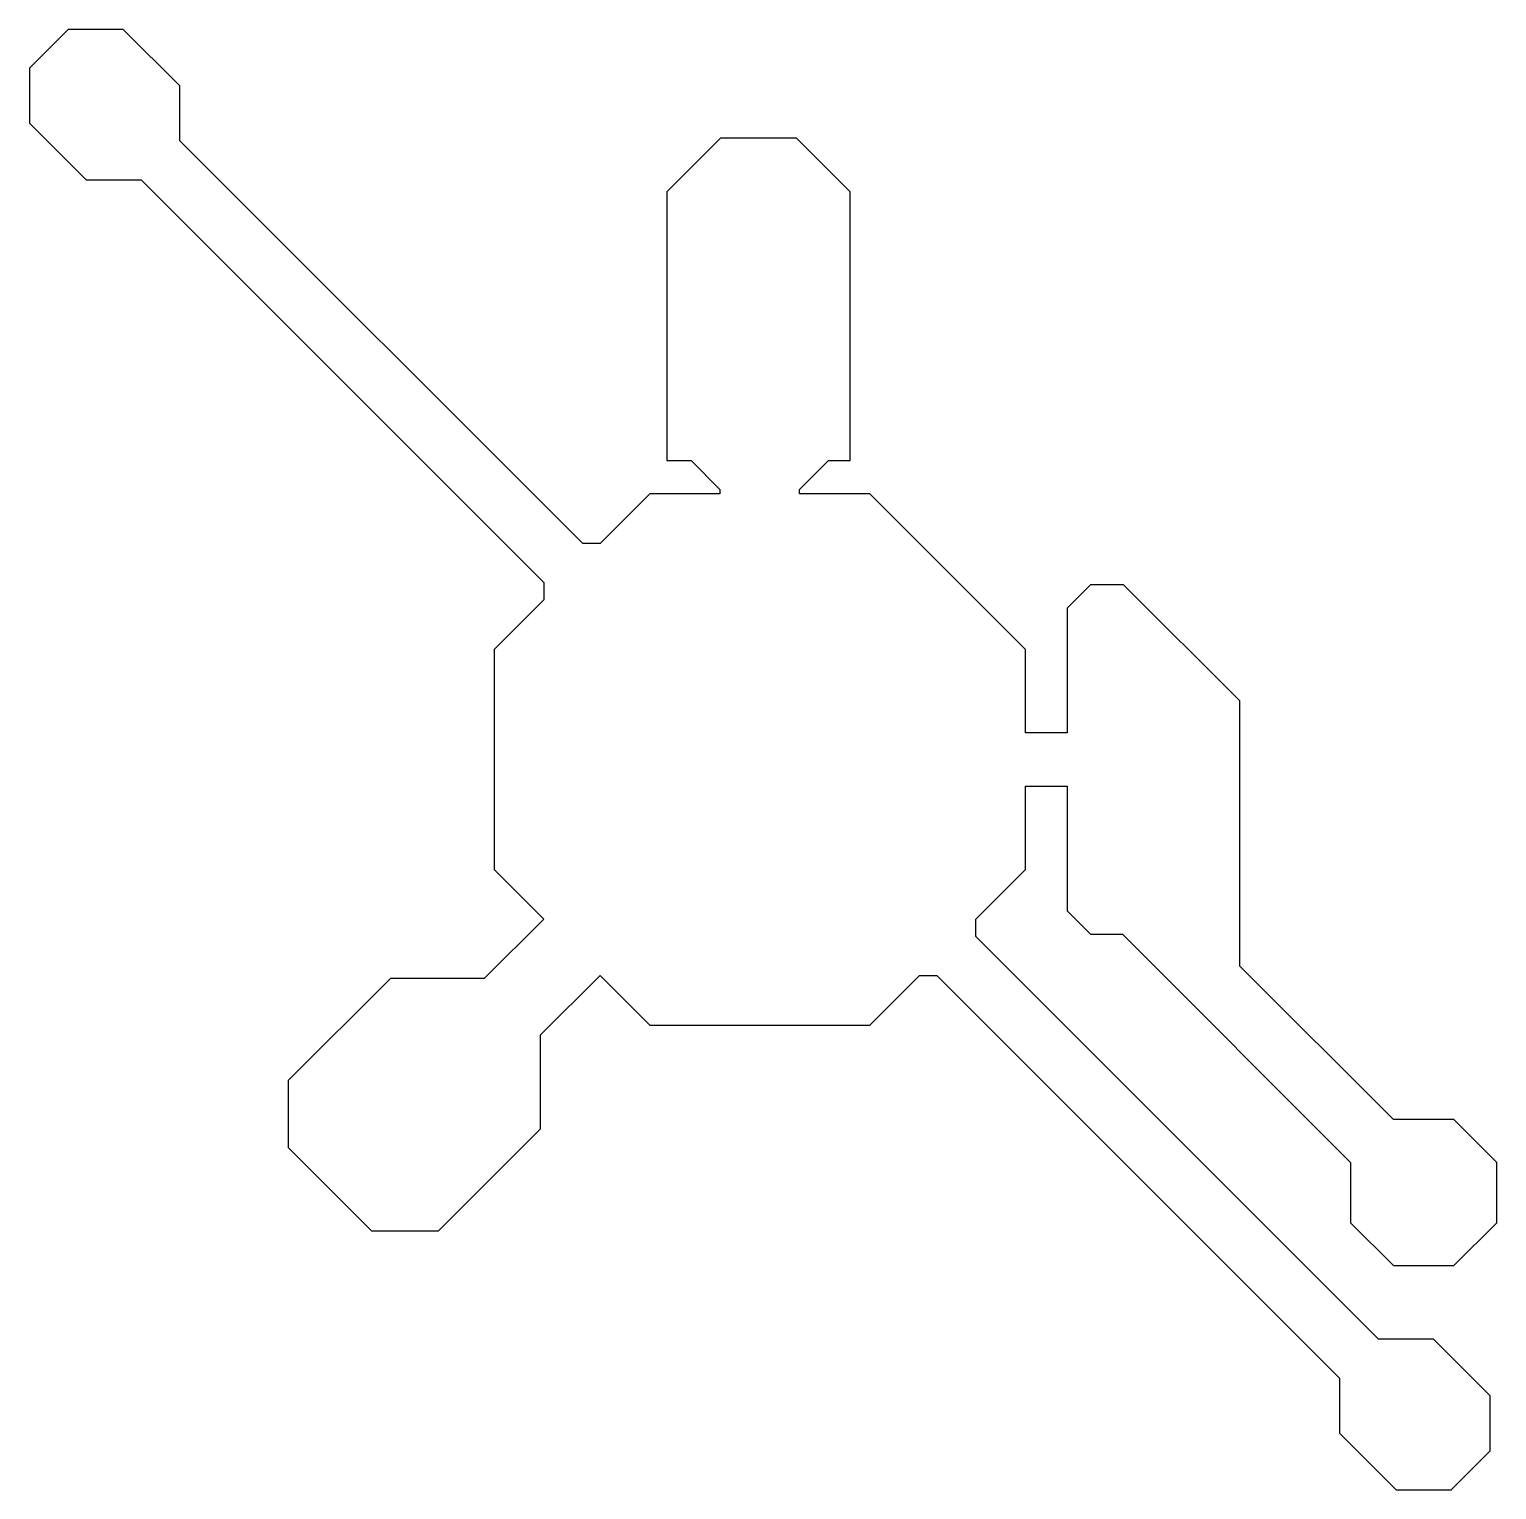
# Model space of a CAD drawing. Extents: x 132.5 to 187.7, y -127.5 to -72.5.
import ezdxf

# ---------------------------------------------------------------- set-up
doc = ezdxf.new("R2010")
doc.units = 0
doc.layers.add('FLEX', color=11, linetype='CONTINUOUS')

msp = doc.modelspace()

# ---------------------------------------------------------------- linework, layer by layer
at = {"layer": 'FLEX'}
for p, q in [((133.965, -72.5), (132.5, -73.964)), ((136.035, -72.5), (133.965, -72.5)), ((138.169, -74.634), (136.035, -72.5)), ((132.5, -73.964), (132.5, -76.035)), ((138.169, -76.705), (138.169, -74.634)), ((132.5, -76.035), (134.634, -78.169)), ((153.333, -91.868), (138.169, -76.705)), ((158.523, -76.597), (156.503, -78.617)), ((161.379, -76.597), (158.523, -76.597)), ((163.399, -78.617), (161.379, -76.597)), ((134.634, -78.169), (136.705, -78.169)), ((136.705, -78.169), (151.868, -93.333)), ((156.503, -78.617), (156.503, -81.474)), ((163.399, -81.474), (163.399, -78.617)), ((156.503, -81.474), (156.503, -88.743)), ((163.399, -88.743), (163.399, -81.474)), ((156.503, -88.743), (157.416, -88.743)), ((157.416, -88.743), (158.499, -89.826)), ((161.499, -89.826), (162.582, -88.743)), ((162.582, -88.743), (163.399, -88.743)), ((155.857, -90), (153.989, -91.868)), ((158.499, -90), (155.857, -90)), ((158.499, -89.826), (158.499, -90)), ((161.499, -89.999), (161.499, -89.826)), ((164.141, -89.999), (161.499, -89.999)), ((170, -95.857), (164.141, -89.999)), ((153.989, -91.868), (153.333, -91.868)), ((151.868, -93.333), (151.868, -93.989)), ((172.452, -93.416), (171.571, -94.297)), ((173.698, -93.416), (172.452, -93.416)), ((178.075, -97.796), (173.698, -93.416)), ((151.867, -93.99), (149.999, -95.858)), ((171.571, -94.297), (171.571, -95.543)), ((171.571, -95.543), (171.571, -98.996)), ((149.999, -95.858), (149.999, -104.142)), ((170, -98.996), (170, -95.857)), ((178.075, -107.784), (178.075, -97.796)), ((171.571, -98.996), (170, -98.996)), ((170, -104.141), (170, -101.004)), ((170, -101.004), (171.571, -101.004)), ((171.571, -101.004), (171.571, -104.457)), ((149.999, -104.142), (151.868, -106.011)), ((168.132, -106.01), (170, -104.141)), ((171.571, -104.457), (171.571, -105.703)), ((151.868, -106.011), (149.629, -108.25)), ((168.131, -106.667), (168.131, -106.01)), ((171.571, -105.703), (172.452, -106.584)), ((172.452, -106.584), (173.653, -106.584)), ((173.653, -106.584), (182.242, -115.172)), ((183.294, -121.83), (168.131, -106.667)), ((146.093, -108.25), (142.25, -112.093)), ((149.629, -108.25), (146.093, -108.25)), ((151.75, -110.371), (153.989, -108.132)), ((153.989, -108.132), (155.858, -110)), ((164.142, -110), (166.01, -108.131)), ((166.01, -108.131), (166.666, -108.131)), ((166.666, -108.131), (181.83, -123.295)), ((183.852, -113.561), (178.075, -107.784)), ((151.75, -113.907), (151.75, -110.371)), ((155.858, -110), (164.142, -110)), ((142.25, -112.093), (142.25, -114.614)), ((186.131, -113.561), (183.852, -113.561)), ((187.742, -115.172), (186.131, -113.561)), ((147.907, -117.75), (151.75, -113.907)), ((142.25, -114.614), (145.386, -117.75)), ((182.242, -115.172), (182.242, -117.45)), ((187.742, -117.45), (187.742, -115.172)), ((182.242, -117.45), (183.852, -119.061)), ((186.131, -119.061), (187.742, -117.45)), ((145.386, -117.75), (147.907, -117.75)), ((183.852, -119.061), (186.131, -119.061)), ((185.365, -121.83), (183.294, -121.83)), ((187.499, -123.964), (185.365, -121.83)), ((181.83, -123.295), (181.83, -125.366)), ((187.499, -126.035), (187.499, -123.964)), ((181.83, -125.366), (183.964, -127.5)), ((186.034, -127.5), (187.499, -126.035)), ((183.964, -127.5), (186.034, -127.5))]:
    msp.add_line(p, q, dxfattribs=at)
for centre, start, end in [((159.999, -87.999), 306.8716, 306.8728), ((151.514, -91.515), 278.133, 278.1557), ((168.485, -108.485), 98.133, 98.1557)]:
    msp.add_arc(centre, 2.5, start, end, dxfattribs=at)

doc.saveas('drawing.dxf')
